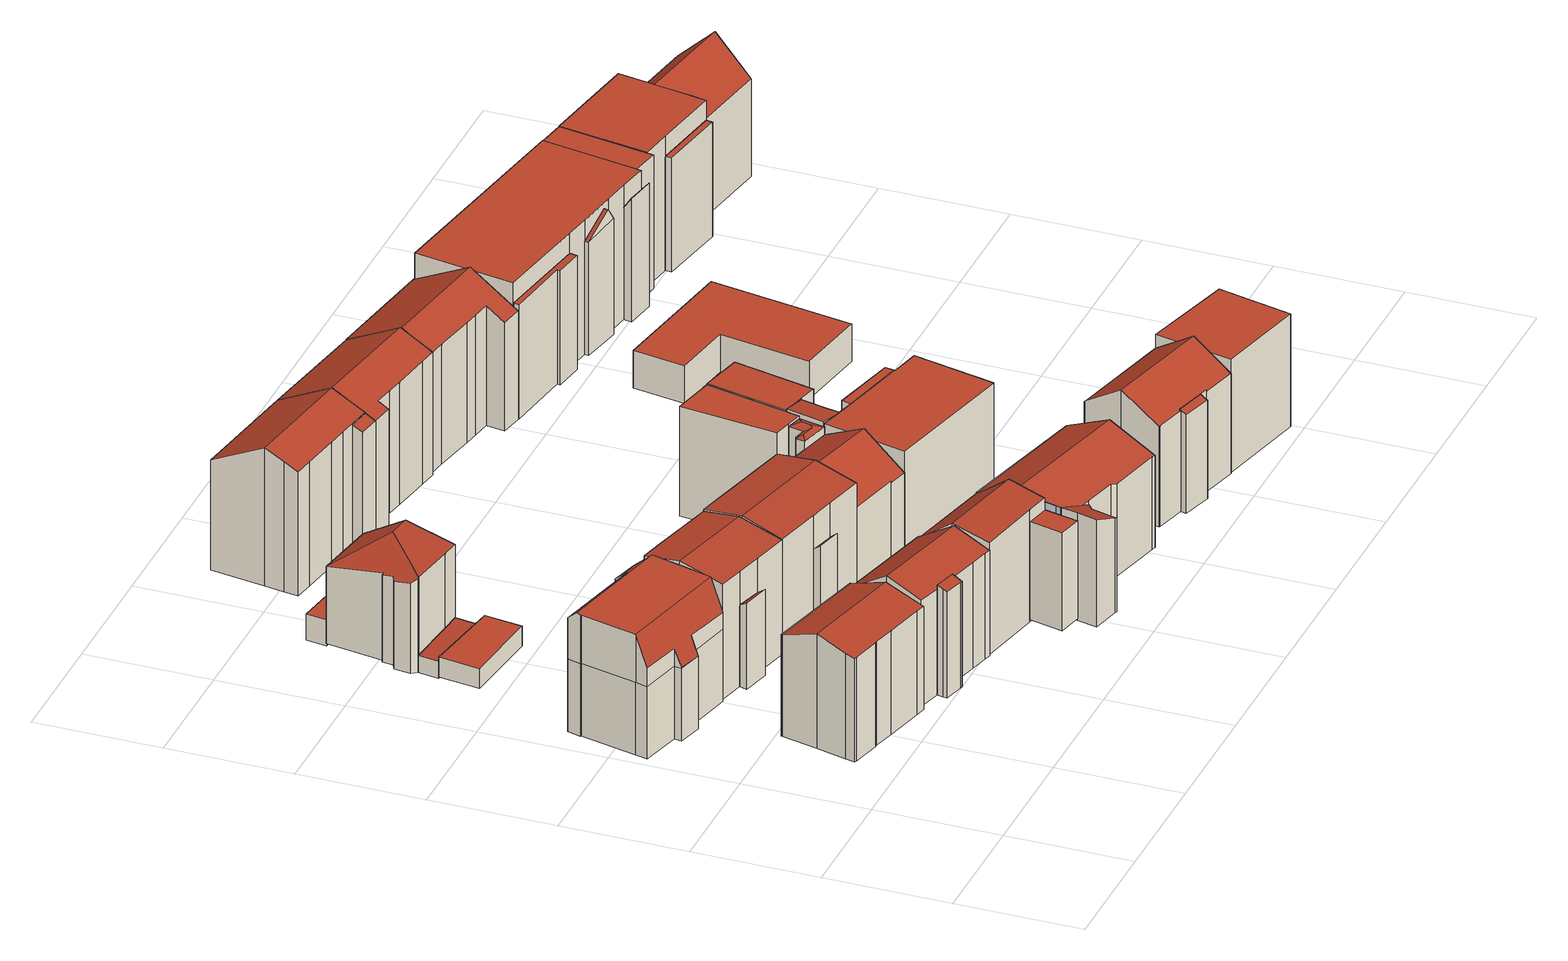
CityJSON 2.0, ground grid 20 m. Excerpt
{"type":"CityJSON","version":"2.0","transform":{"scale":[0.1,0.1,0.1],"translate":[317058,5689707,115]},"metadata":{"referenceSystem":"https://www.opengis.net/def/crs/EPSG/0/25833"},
"CityObjects":{
"building1":{"type":"Building","attributes":{"Dachtyp_tdc":"tdcGableRoof","Gemeindeschluessel":14713000,"Dachneigung":16.19,"QualitaetDacherkennung":59,"Geometrietyp2DReferenz":"3000","function":"31001_9998","roofType":"3100","measuredHeight":18.92},"geometry":[{"type":"MultiSurface","lod":"2","boundaries":[[[0,1,2,3]],[[1,4,5,2]],[[4,6,7,5]],[[6,8,9,7]],[[8,10,11,9]],[[10,12,13,11]],[[12,14,15,13]],[[14,16,17,15]],[[16,18,19,17]],[[18,20,21,19]],[[20,22,23,21]],[[22,24,25,23]],[[24,26,27,25]],[[26,28,29,27]],[[28,0,3,29]],[[24,22,20,18,16,14]],[[14,12,10,8,6,4,1,0,28,26,24]],[[3,2,5,7,9,11,13,15,17,19,21,23,25,27,29]]],"semantics":{"surfaces":[{"type":"WallSurface"},{"type":"RoofSurface"},{"type":"GroundSurface"}],"values":[0,0,0,0,0,0,0,0,0,0,0,0,0,0,0,1,1,2]}}]},
"building2":{"type":"Building","attributes":{"Dachtyp_tdc":"tdcFreeFormRoof","Gemeindeschluessel":14713000,"Dachneigung":1.03,"QualitaetDacherkennung":47,"Geometrietyp2DReferenz":"3000","function":"31001_9998","roofType":"5000","measuredHeight":20.16},"geometry":[{"type":"MultiSurface","lod":"2","boundaries":[[[30,31,32,33]],[[31,34,35,32]],[[34,36,37,35]],[[36,38,39,37]],[[38,40,41,39]],[[40,42,43,41]],[[42,44,45,43]],[[44,46,47,45]],[[46,48,49,47]],[[48,50,51,49]],[[50,52,53,51]],[[52,54,55,53]],[[54,56,57,55]],[[56,58,59,57]],[[58,60,61,59]],[[60,62,63,61]],[[62,64,65,63]],[[64,30,33,65]],[[66,67,68,69,70,71,72,73]],[[74,75,76,77,78,79,80,50]],[[76,81,72,71,82,83,77]],[[58,77,83,60]],[[60,83,82,62]],[[62,82,71,70,64]],[[40,72,81,42]],[[42,81,76,44]],[[50,80,52]],[[52,80,79,54]],[[54,79,78,56]],[[56,78,77,58]],[[44,76,75,46]],[[46,75,74,48]],[[48,74,50]],[[38,73,72,40]],[[36,66,73,38]],[[64,70,69,30]],[[30,69,68,31]],[[31,68,67,34]],[[34,67,66,36]],[[33,32,35,37,39,41,43,45,47,49,51,53,55,57,59,61,63,65]]],"semantics":{"surfaces":[{"type":"WallSurface"},{"type":"RoofSurface"},{"type":"GroundSurface"}],"values":[0,0,0,0,0,0,0,0,0,0,0,0,0,0,0,0,0,0,1,1,1,0,0,0,0,0,0,0,0,0,0,0,0,0,0,0,0,0,0,2]}}]},
"building3":{"type":"Building","attributes":{"Dachtyp_tdc":"tdcPolyFlatRoof","Gemeindeschluessel":14713000,"Dachneigung":0,"QualitaetDacherkennung":80,"Geometrietyp2DReferenz":"3000","function":"31001_9998","roofType":"1000","measuredHeight":3.26},"geometry":[{"type":"MultiSurface","lod":"2","boundaries":[[[84,85,86,87]],[[85,88,89,86]],[[88,90,91,89]],[[90,92,93,91]],[[92,84,87,93]],[[92,90,88,85,84]],[[87,86,89,91,93]]],"semantics":{"surfaces":[{"type":"WallSurface"},{"type":"RoofSurface"},{"type":"GroundSurface"}],"values":[0,0,0,0,0,1,2]}}]},
"building4":{"type":"Building","attributes":{"Dachtyp_tdc":"tdcPolyFlatRoof","Gemeindeschluessel":14713000,"Dachneigung":3.95,"QualitaetDacherkennung":67,"Geometrietyp2DReferenz":"3000","function":"31001_9998","roofType":"2100","measuredHeight":3.47},"geometry":[{"type":"MultiSurface","lod":"2","boundaries":[[[94,95,96,97]],[[95,98,99,96]],[[98,100,101,99]],[[100,88,102,101]],[[88,94,97,102]],[[88,100,98,95,94]],[[97,96,99,101,102]]],"semantics":{"surfaces":[{"type":"WallSurface"},{"type":"RoofSurface"},{"type":"GroundSurface"}],"values":[0,0,0,0,0,1,2]}}]},
"building5":{"type":"Building","attributes":{"Gemeindeschluessel":14713000,"Geometrietyp2DReferenz":"3000","function":"31001_9998","roofType":"9999"},"children":["building5-1","building5-2","building5-3"]},
"building5-1":{"type":"BuildingPart","attributes":{"Dachtyp_tdc":"tdcFreeFormRoof","Dachneigung":49.52,"QualitaetDacherkennung":19,"Geometrietyp2DReferenz":"3000","roofType":"5000","measuredHeight":17.64},"parents":["building5"],"geometry":[{"type":"MultiSurface","lod":"2","boundaries":[[[103,104,105,106]],[[104,107,108,105]],[[109,103,106,110]],[[111,104,103,112]],[[112,109,107,111]],[[104,111,107]],[[109,112,103]],[[106,105,108,110]],[[110,108,107,109]]],"semantics":{"surfaces":[{"type":"WallSurface"},{"type":"RoofSurface"},{"type":"GroundSurface"},{"type":"ClosureSurface"}],"values":[0,0,0,1,1,0,0,2,3]}}]},
"building5-2":{"type":"BuildingPart","attributes":{"Dachtyp_tdc":"tdcPolyFlatRoof","Dachneigung":30.91,"QualitaetDacherkennung":26,"Geometrietyp2DReferenz":"3000","roofType":"2100","measuredHeight":14.21},"parents":["building5"],"geometry":[{"type":"MultiSurface","lod":"2","boundaries":[[[113,114,115,116]],[[117,118,119,120]],[[118,113,116,119]],[[118,117,114,113]],[[116,115,120,119]],[[117,120,115,114]]],"semantics":{"surfaces":[{"type":"WallSurface"},{"type":"RoofSurface"},{"type":"GroundSurface"},{"type":"ClosureSurface"}],"values":[0,0,0,1,2,3]}}]},
"building5-3":{"type":"BuildingPart","attributes":{"Dachtyp_tdc":"tdcGableRoof","Dachneigung":10.38,"QualitaetDacherkennung":62,"Geometrietyp2DReferenz":"3000","roofType":"3100","measuredHeight":20.44},"parents":["building5"],"geometry":[{"type":"MultiSurface","lod":"2","boundaries":[[[121,109,110]],[[122,108,107]],[[122,123,124,108]],[[123,125,126,124]],[[125,127,128,126]],[[127,129,130,128]],[[129,131,117,120,130]],[[132,133,134,115,114]],[[133,135,136,134]],[[135,137,138,136]],[[137,139,140,138]],[[139,121,110,140]],[[135,133,132,131,129,127]],[[127,125,123,122,121,139,137,135]],[[110,108,124,126,128,130,120,115,134,136,138,140]],[[107,109,121,122]],[[107,108,110,109]],[[132,114,117,131]],[[114,115,120,117]]],"semantics":{"surfaces":[{"type":"WallSurface"},{"type":"RoofSurface"},{"type":"GroundSurface"},{"type":"ClosureSurface"}],"values":[0,0,0,0,0,0,0,0,0,0,0,0,1,1,2,0,3,0,3]}}]},
"building6":{"type":"Building","attributes":{"Gemeindeschluessel":14713000,"Geometrietyp2DReferenz":"3000","function":"31001_9998","roofType":"9999"},"children":["building6-1","building6-2"]},
"building6-1":{"type":"BuildingPart","attributes":{"Dachtyp_tdc":"tdcPolyFlatRoof","Dachneigung":22.28,"QualitaetDacherkennung":34,"Geometrietyp2DReferenz":"3000","roofType":"2100","measuredHeight":18.26},"parents":["building6"],"geometry":[{"type":"MultiSurface","lod":"2","boundaries":[[[141,142,143,144,145]],[[142,146,147,143]],[[146,148,149,147]],[[148,150,151,149]],[[150,152,153,154,151]],[[155,152,150,148,146,142,141]],[[143,147,149,151,154,156,144]],[[157,153,152,155]],[[157,156,154,153]],[[145,157,155,141]],[[145,144,156,157]]],"semantics":{"surfaces":[{"type":"WallSurface"},{"type":"RoofSurface"},{"type":"GroundSurface"},{"type":"ClosureSurface"}],"values":[0,0,0,0,0,1,2,0,3,0,3]}}]},
"building6-2":{"type":"BuildingPart","attributes":{"Dachtyp_tdc":"tdcGableRoof","Dachneigung":32.55,"QualitaetDacherkennung":69,"Geometrietyp2DReferenz":"3000","roofType":"3100","measuredHeight":19.68},"parents":["building6"],"geometry":[{"type":"MultiSurface","lod":"2","boundaries":[[[158,145,144,159]],[[153,160,161,154]],[[160,162,163,161]],[[162,164,165,163]],[[164,166,167,165]],[[166,168,169,167]],[[168,170,171,169]],[[170,172,173,171]],[[172,174,175,173]],[[174,176,177,175]],[[176,158,159,177]],[[172,170,168,166,164,162]],[[162,160,153,157,145,158,176,174,172]],[[159,144,156,154,161,163,165,167,169,171,173,175,177]],[[156,144,145,157]],[[153,154,156,157]]],"semantics":{"surfaces":[{"type":"WallSurface"},{"type":"RoofSurface"},{"type":"GroundSurface"},{"type":"ClosureSurface"}],"values":[0,0,0,0,0,0,0,0,0,0,0,1,1,2,3,3]}}]},
"building7":{"type":"Building","attributes":{"Dachtyp_tdc":"tdcHipAndGableRoof","Gemeindeschluessel":14713000,"Dachneigung":26.49,"QualitaetDacherkennung":42,"Geometrietyp2DReferenz":"3000","function":"31001_9998","roofType":"5000","measuredHeight":17.19},"geometry":[{"type":"MultiSurface","lod":"2","boundaries":[[[178,179,101,180]],[[179,181,99,101]],[[181,182,183,99]],[[182,184,96,183]],[[184,185,186,96]],[[185,187,188,186]],[[187,189,190,188]],[[189,191,192,190]],[[191,193,194,192]],[[193,195,196,194]],[[195,197,198,196]],[[197,199,200,198]],[[199,178,180,200]],[[195,193,191,189,187,185,184,182,201]],[[182,181,179,178,201]],[[178,199,197,195,201]],[[180,101,99,183,96,186,188,190,192,194,196,198,200]]],"semantics":{"surfaces":[{"type":"WallSurface"},{"type":"RoofSurface"},{"type":"GroundSurface"}],"values":[0,0,0,0,0,0,0,0,0,0,0,0,0,1,1,1,2]}}]},
"building8":{"type":"Building","attributes":{"Dachtyp_tdc":"tdcPolyFlatRoof","Gemeindeschluessel":14713000,"Dachneigung":0,"QualitaetDacherkennung":51,"Geometrietyp2DReferenz":"3000","function":"31001_9998","roofType":"1000","measuredHeight":4.23},"geometry":[{"type":"MultiSurface","lod":"2","boundaries":[[[202,203,204,205]],[[203,206,207,204]],[[206,208,209,207]],[[208,202,205,209]],[[208,206,203,202]],[[205,204,207,209]]],"semantics":{"surfaces":[{"type":"WallSurface"},{"type":"RoofSurface"},{"type":"GroundSurface"}],"values":[0,0,0,0,1,2]}}]},
"building9":{"type":"Building","attributes":{"Dachtyp_tdc":"tdcGableRoof","Gemeindeschluessel":14713000,"Dachneigung":36.59,"QualitaetDacherkennung":47,"Geometrietyp2DReferenz":"3000","function":"31001_9998","roofType":"3100","measuredHeight":19.58},"geometry":[{"type":"MultiSurface","lod":"2","boundaries":[[[210,211,212,213]],[[211,214,215,212]],[[214,216,217,215]],[[216,218,219,217]],[[218,220,221,219]],[[220,222,223,221]],[[222,224,225,223]],[[224,226,227,225]],[[226,210,213,227]],[[222,220,218,216,214]],[[214,211,210,226,224,222]],[[213,212,215,217,219,221,223,225,227]]],"semantics":{"surfaces":[{"type":"WallSurface"},{"type":"RoofSurface"},{"type":"GroundSurface"}],"values":[0,0,0,0,0,0,0,0,0,1,1,2]}}]},
"building10":{"type":"Building","attributes":{"Dachtyp_tdc":"tdcPolyFlatRoof","Gemeindeschluessel":14713000,"Dachneigung":0,"QualitaetDacherkennung":31,"Geometrietyp2DReferenz":"3000","function":"31001_9998","roofType":"1000","measuredHeight":16.16},"geometry":[{"type":"MultiSurface","lod":"2","boundaries":[[[228,229,230,231]],[[229,232,233,230]],[[232,234,235,233]],[[234,228,231,235]],[[234,232,229,228]],[[231,230,233,235]]],"semantics":{"surfaces":[{"type":"WallSurface"},{"type":"RoofSurface"},{"type":"GroundSurface"}],"values":[0,0,0,0,1,2]}}]},
"building11":{"type":"Building","attributes":{"Gemeindeschluessel":14713000,"Geometrietyp2DReferenz":"3000","function":"31001_9998","roofType":"9999"},"children":["building11-1","building11-2","building11-3"]},
"building11-1":{"type":"BuildingPart","attributes":{"Dachtyp_tdc":"tdcPolyFlatRoof","Dachneigung":0,"QualitaetDacherkennung":28,"Geometrietyp2DReferenz":"3000","roofType":"1000","measuredHeight":16.55},"parents":["building11"],"geometry":[{"type":"MultiSurface","lod":"2","boundaries":[[[236,237,238,239]],[[237,240,241,238]],[[240,242,243,241]],[[244,236,239,245]],[[244,242,240,237,236]],[[239,238,241,243,245]],[[245,243,242,244]]],"semantics":{"surfaces":[{"type":"WallSurface"},{"type":"RoofSurface"},{"type":"GroundSurface"},{"type":"ClosureSurface"}],"values":[0,0,0,0,1,2,3]}}]},
"building11-2":{"type":"BuildingPart","attributes":{"Dachtyp_tdc":"tdcGableRoof","Dachneigung":12.9,"QualitaetDacherkennung":57,"Geometrietyp2DReferenz":"3000","roofType":"3100","measuredHeight":20.48},"parents":["building11"],"geometry":[{"type":"MultiSurface","lod":"2","boundaries":[[[246,247,248,243]],[[247,249,250,248]],[[249,251,252,250]],[[251,253,254,252]],[[253,255,254]],[[256,257,258,259,260]],[[257,261,262,258]],[[261,263,244,245,262]],[[246,243,242]],[[261,257,256,253,251,249]],[[249,247,246,263,261]],[[248,250,252,254,259,258,262,245,243]],[[260,255,253,256]],[[260,259,254,255]],[[242,244,263,246]],[[242,243,245,244]]],"semantics":{"surfaces":[{"type":"WallSurface"},{"type":"RoofSurface"},{"type":"GroundSurface"},{"type":"ClosureSurface"}],"values":[0,0,0,0,0,0,0,0,0,1,1,2,0,3,0,3]}}]},
"building11-3":{"type":"BuildingPart","attributes":{"Dachtyp_tdc":"tdcPolyFlatRoof","Dachneigung":41.09,"QualitaetDacherkennung":22,"Geometrietyp2DReferenz":"3000","roofType":"2100","measuredHeight":14.35},"parents":["building11"],"geometry":[{"type":"MultiSurface","lod":"2","boundaries":[[[255,264,265,254]],[[264,266,267,265]],[[266,260,259,267]],[[260,266,264,255]],[[254,265,267,259]],[[254,259,260,255]]],"semantics":{"surfaces":[{"type":"WallSurface"},{"type":"RoofSurface"},{"type":"GroundSurface"},{"type":"ClosureSurface"}],"values":[0,0,0,1,2,3]}}]},
"building12":{"type":"Building","attributes":{"Gemeindeschluessel":14713000,"Geometrietyp2DReferenz":"3000","function":"31001_9998","roofType":"9999"},"children":["building12-1","building12-2"]},
"building12-1":{"type":"BuildingPart","attributes":{"Dachtyp_tdc":"tdcGableRoof","Dachneigung":27.7,"QualitaetDacherkennung":82,"Geometrietyp2DReferenz":"3000","roofType":"3100","measuredHeight":22.9},"parents":["building12"],"geometry":[{"type":"MultiSurface","lod":"2","boundaries":[[[268,269,270,271]],[[269,272,273,270]],[[272,274,275,273]],[[274,276,277,275]],[[276,278,279,277]],[[278,280,281,279]],[[280,282,283,281]],[[282,284,285,283]],[[284,286,287,288,285]],[[289,268,271,290,291]],[[284,282,280,278]],[[278,276,274,272,269,268,289,286,284]],[[271,270,273,275,277,279,281,283,285,288,290]],[[289,291,287,286]],[[291,290,288,287]]],"semantics":{"surfaces":[{"type":"WallSurface"},{"type":"RoofSurface"},{"type":"GroundSurface"},{"type":"ClosureSurface"}],"values":[0,0,0,0,0,0,0,0,0,0,1,1,2,0,3]}}]},
"building12-2":{"type":"BuildingPart","attributes":{"Dachtyp_tdc":"tdcPolyFlatRoof","Dachneigung":25.55,"QualitaetDacherkennung":74,"Geometrietyp2DReferenz":"3000","roofType":"2100","measuredHeight":20.41},"parents":["building12"],"geometry":[{"type":"MultiSurface","lod":"2","boundaries":[[[292,291,290,293]],[[287,294,295,288]],[[294,292,293,295]],[[294,287,291,292]],[[293,290,288,295]],[[288,290,291,287]]],"semantics":{"surfaces":[{"type":"WallSurface"},{"type":"RoofSurface"},{"type":"GroundSurface"},{"type":"ClosureSurface"}],"values":[0,0,0,1,2,3]}}]},
"building13":{"type":"Building","attributes":{"Gemeindeschluessel":14713000,"Geometrietyp2DReferenz":"3000","function":"31001_9998","roofType":"9999"},"children":["building13-1","building13-2"]},
"building13-1":{"type":"BuildingPart","attributes":{"Dachtyp_tdc":"tdcPolyFlatRoof","Dachneigung":23.15,"QualitaetDacherkennung":49,"Geometrietyp2DReferenz":"3000","roofType":"2100","measuredHeight":17.75},"parents":["building13"],"geometry":[{"type":"MultiSurface","lod":"2","boundaries":[[[296,297,298,299]],[[297,300,301,298]],[[300,302,303,301]],[[302,304,305,303]],[[304,306,307,305]],[[306,308,309,307]],[[310,311,312,313,314]],[[314,315,308,306,304,302,300,297,296,316,315,310]],[[312,317,299,298,301,303,305,307,309,317,313]],[[318,317,312,311]],[[315,318,311,310]],[[316,318,315]],[[296,299,317,318,316]],[[317,309,308,315]],[[314,313,317,315]]],"semantics":{"surfaces":[{"type":"WallSurface"},{"type":"RoofSurface"},{"type":"GroundSurface"},{"type":"ClosureSurface"}],"values":[0,0,0,0,0,0,0,1,2,3,3,0,3,0,3]}}]},
"building13-2":{"type":"BuildingPart","attributes":{"Dachtyp_tdc":"tdcGableRoof","Dachneigung":23.7,"QualitaetDacherkennung":67,"Geometrietyp2DReferenz":"3000","roofType":"3100","measuredHeight":18.64},"parents":["building13"],"geometry":[{"type":"MultiSurface","lod":"2","boundaries":[[[319,320,321,322]],[[320,323,324,321]],[[323,325,326,324]],[[325,327,328,326]],[[327,329,330,328]],[[329,331,296,299,330]],[[311,332,313,312]],[[332,333,334,313]],[[333,335,336,334]],[[335,337,338,336]],[[337,319,322,338]],[[333,332,311,318,316,331,329,327,325,323,320]],[[320,319,337,335,333]],[[322,321,324,326,328,330,299,317,312,313,334,336,338]],[[316,296,331]],[[317,299,296,316,318]],[[312,317,318,311]]],"semantics":{"surfaces":[{"type":"WallSurface"},{"type":"RoofSurface"},{"type":"GroundSurface"},{"type":"ClosureSurface"}],"values":[0,0,0,0,0,0,0,0,0,0,0,1,1,2,0,3,3]}}]},
"building14":{"type":"Building","attributes":{"Gemeindeschluessel":14713000,"Geometrietyp2DReferenz":"3000","function":"31001_9998","roofType":"9999"},"children":["building14-1","building14-2","building14-3"]},
"building14-1":{"type":"BuildingPart","attributes":{"Dachtyp_tdc":"tdcPolyFlatRoof","Dachneigung":0,"QualitaetDacherkennung":52,"Geometrietyp2DReferenz":"3000","roofType":"1000","measuredHeight":18.21},"parents":["building14"],"geometry":[{"type":"MultiSurface","lod":"2","boundaries":[[[339,340,341,342]],[[340,343,344,341]],[[343,345,346,347,344]],[[348,339,342,349,350]],[[348,345,343,340,339]],[[342,341,344,347,349]],[[350,346,345,348]],[[350,349,347,346]]],"semantics":{"surfaces":[{"type":"WallSurface"},{"type":"RoofSurface"},{"type":"GroundSurface"},{"type":"ClosureSurface"}],"values":[0,0,0,0,1,2,0,3]}}]},
"building14-2":{"type":"BuildingPart","attributes":{"Dachtyp_tdc":"tdcFreeFormRoof","Dachneigung":20.04,"QualitaetDacherkennung":49,"Geometrietyp2DReferenz":"3000","roofType":"5000","measuredHeight":18.34},"parents":["building14"],"geometry":[{"type":"MultiSurface","lod":"2","boundaries":[[[351,352,353,354,355]],[[352,356,357,353]],[[356,358,359,357]],[[358,350,349,359]],[[346,360,361,362,347]],[[363,346,350]],[[364,365,363,350,358]],[[366,367,364,358,356]],[[366,356,352]],[[367,366,352,351]],[[365,364,367,351,360]],[[363,365,360,346]],[[362,354,353,357,359,349,347]],[[355,361,360,351]],[[355,354,362,361]],[[347,349,350,346]]],"semantics":{"surfaces":[{"type":"WallSurface"},{"type":"RoofSurface"},{"type":"GroundSurface"},{"type":"ClosureSurface"}],"values":[0,0,0,0,0,1,1,1,1,1,1,1,2,0,3,3]}}]},
"building14-3":{"type":"BuildingPart","attributes":{"Dachtyp_tdc":"tdcGableRoof","Dachneigung":36.57,"QualitaetDacherkennung":65,"Geometrietyp2DReferenz":"3000","roofType":"3100","measuredHeight":19.78},"parents":["building14"],"geometry":[{"type":"MultiSurface","lod":"2","boundaries":[[[361,368,369,362]],[[368,370,371,369]],[[370,372,373,371]],[[372,374,375,373]],[[374,376,377,375]],[[376,378,379,377]],[[378,380,381,379]],[[380,355,354,381]],[[378,376,374,372,370,368]],[[368,361,355,380,378]],[[362,369,371,373,375,377,379,381,354]],[[361,362,354,355]]],"semantics":{"surfaces":[{"type":"WallSurface"},{"type":"RoofSurface"},{"type":"GroundSurface"},{"type":"ClosureSurface"}],"values":[0,0,0,0,0,0,0,0,1,1,2,3]}}]},
"building15":{"type":"Building","attributes":{"Dachtyp_tdc":"tdcFreeFormRoof","Gemeindeschluessel":14713000,"Dachneigung":27.87,"QualitaetDacherkennung":86,"Geometrietyp2DReferenz":"3000","function":"31001_9998","roofType":"5000","measuredHeight":22.83},"geometry":[{"type":"MultiSurface","lod":"2","boundaries":[[[294,282,382,383]],[[282,384,385,382]],[[384,386,387,385]],[[386,388,389,387]],[[388,390,391,389]],[[390,392,393,391]],[[392,394,395,393]],[[394,396,397,395]],[[396,398,399,397]],[[398,294,383,399]],[[400,384,282,401]],[[390,388,386,400,401,294,398,396,394,392]],[[282,294,401]],[[386,384,400]],[[383,382,385,387,389,391,393,395,397,399]]],"semantics":{"surfaces":[{"type":"WallSurface"},{"type":"RoofSurface"},{"type":"GroundSurface"}],"values":[0,0,0,0,0,0,0,0,0,0,1,1,0,0,2]}}]},
"building16":{"type":"Building","attributes":{"Gemeindeschluessel":14713000,"Geometrietyp2DReferenz":"3000","function":"31001_9998","roofType":"9999"},"children":["building16-1","building16-2","building16-3","building16-4"]},
"building16-1":{"type":"BuildingPart","attributes":{"Dachtyp_tdc":"tdcPolyFlatRoof","Dachneigung":4.92,"QualitaetDacherkennung":81,"Geometrietyp2DReferenz":"3000","roofType":"2100","measuredHeight":18.43},"parents":["building16"],"geometry":[{"type":"MultiSurface","lod":"2","boundaries":[[[402,403,404,405]],[[403,406,407,404]],[[406,408,409,407]],[[410,411,412,413,414,415]],[[411,410,416,408,406,403,402,417]],[[405,404,407,409,414,413]],[[415,416,410]],[[414,409,408,416,415]],[[417,412,411]],[[402,405,413,412,417]]],"semantics":{"surfaces":[{"type":"WallSurface"},{"type":"RoofSurface"},{"type":"GroundSurface"},{"type":"ClosureSurface"}],"values":[0,0,0,0,1,2,0,3,0,3]}}]},
"building16-2":{"type":"BuildingPart","attributes":{"Dachtyp_tdc":"tdcPolyFlatRoof","Dachneigung":0,"QualitaetDacherkennung":79,"Geometrietyp2DReferenz":"3000","roofType":"1000","measuredHeight":18.23},"parents":["building16"],"geometry":[{"type":"MultiSurface","lod":"2","boundaries":[[[418,419,420,421]],[[419,422,402,405,420]],[[412,423,424,413]],[[423,418,421,424]],[[423,412,417,422,419,418]],[[421,420,405,413,424]],[[417,402,422]],[[413,405,402,417,412]]],"semantics":{"surfaces":[{"type":"WallSurface"},{"type":"RoofSurface"},{"type":"GroundSurface"},{"type":"ClosureSurface"}],"values":[0,0,0,0,1,2,0,3]}}]},
"building16-3":{"type":"BuildingPart","attributes":{"Dachtyp_tdc":"tdcPolyFlatRoof","Dachneigung":0,"QualitaetDacherkennung":41,"Geometrietyp2DReferenz":"3000","roofType":"1000","measuredHeight":18.14},"parents":["building16"],"geometry":[{"type":"MultiSurface","lod":"2","boundaries":[[[425,426,427,428]],[[426,429,430,427]],[[429,431,432,430]],[[431,429,426,425]],[[428,427,430,432]],[[428,432,431,425]]],"semantics":{"surfaces":[{"type":"WallSurface"},{"type":"RoofSurface"},{"type":"GroundSurface"},{"type":"ClosureSurface"}],"values":[0,0,0,1,2,3]}}]},
"building16-4":{"type":"BuildingPart","attributes":{"Dachtyp_tdc":"tdcPolyFlatRoof","Dachneigung":0,"QualitaetDacherkennung":57,"Geometrietyp2DReferenz":"3000","roofType":"1000","measuredHeight":18.19},"parents":["building16"],"geometry":[{"type":"MultiSurface","lod":"2","boundaries":[[[433,409,408]],[[433,425,428,409]],[[434,435,432,431]],[[434,436,437,435]],[[436,438,439,437]],[[438,440,441,439]],[[440,442,443,441]],[[442,444,445,443]],[[444,446,447,445]],[[446,415,414,447]],[[446,444,442,440,438,436,434,431,425,433,416,415]],[[414,409,428,432,435,437,439,441,443,445,447]],[[408,416,433]],[[409,414,415,416,408]],[[431,432,428,425]]],"semantics":{"surfaces":[{"type":"WallSurface"},{"type":"RoofSurface"},{"type":"GroundSurface"},{"type":"ClosureSurface"}],"values":[0,0,0,0,0,0,0,0,0,0,1,2,0,3,3]}}]},
"building17":{"type":"Building","attributes":{"Gemeindeschluessel":14713000,"Geometrietyp2DReferenz":"3000","function":"31001_9998","roofType":"9999"},"children":["building17-1","building17-2"]},
"building17-1":{"type":"BuildingPart","attributes":{"Dachtyp_tdc":"tdcPolyFlatRoof","Dachneigung":28.1,"QualitaetDacherkennung":27,"Geometrietyp2DReferenz":"3000","roofType":"2100","measuredHeight":16.85},"parents":["building17"],"geometry":[{"type":"MultiSurface","lod":"2","boundaries":[[[448,449,450,451]],[[449,452,453,450]],[[452,454,455,453]],[[454,456,457,455]],[[456,458,459,460,457]],[[448,451,461]],[[462,458,456,454,452,449,448]],[[450,453,455,457,460,463,451]],[[464,459,458,462]],[[464,463,460,459]],[[461,464,462,448]],[[461,451,463,464]]],"semantics":{"surfaces":[{"type":"WallSurface"},{"type":"RoofSurface"},{"type":"GroundSurface"},{"type":"ClosureSurface"}],"values":[0,0,0,0,0,0,1,2,0,3,0,3]}}]},
"building17-2":{"type":"BuildingPart","attributes":{"Dachtyp_tdc":"tdcFreeFormRoof","Dachneigung":33.08,"QualitaetDacherkennung":57,"Geometrietyp2DReferenz":"3000","roofType":"5000","measuredHeight":20.7},"parents":["building17"],"geometry":[{"type":"MultiSurface","lod":"2","boundaries":[[[465,466,467,468]],[[466,469,470,467]],[[469,461,451,470]],[[459,471,472,460]],[[471,473,474,472]],[[473,475,476,474]],[[475,477,478,476]],[[477,479,480,478]],[[479,465,468,480]],[[475,473,471,459,464,461,469,466]],[[466,465,479,477,475]],[[468,467,470,451,463,460,472,474,476,478,480]],[[463,451,461,464]],[[459,460,463,464]]],"semantics":{"surfaces":[{"type":"WallSurface"},{"type":"RoofSurface"},{"type":"GroundSurface"},{"type":"ClosureSurface"}],"values":[0,0,0,0,0,0,0,0,0,1,1,2,3,3]}}]},
"building18":{"type":"Building","attributes":{"Dachtyp_tdc":"tdcFreeFormRoof","Gemeindeschluessel":14713000,"Dachneigung":27.89,"QualitaetDacherkennung":78,"Geometrietyp2DReferenz":"3000","function":"31001_9998","roofType":"5000","measuredHeight":22.83},"geometry":[{"type":"MultiSurface","lod":"2","boundaries":[[[481,482,483,484]],[[482,485,486,483]],[[485,487,488,486]],[[487,489,490,488]],[[489,491,492,490]],[[491,493,494,492]],[[493,495,496,494]],[[495,497,498,496]],[[497,499,500,498]],[[499,481,484,500]],[[497,495,493,501,502]],[[482,481,499,502,501,491,489,487,485]],[[493,491,501]],[[499,497,502]],[[484,483,486,488,490,492,494,496,498,500]]],"semantics":{"surfaces":[{"type":"WallSurface"},{"type":"RoofSurface"},{"type":"GroundSurface"}],"values":[0,0,0,0,0,0,0,0,0,0,1,1,0,0,2]}}]},
"building19":{"type":"Building","attributes":{"Dachtyp_tdc":"tdcPolyFlatRoof","Gemeindeschluessel":14713000,"Dachneigung":0,"QualitaetDacherkennung":49,"Geometrietyp2DReferenz":"3000","function":"31001_9998","roofType":"1000","measuredHeight":18.74},"geometry":[{"type":"MultiSurface","lod":"2","boundaries":[[[503,504,505,506]],[[504,507,508,505]],[[507,509,510,508]],[[509,503,506,510]],[[509,507,504,503]],[[506,505,508,510]]],"semantics":{"surfaces":[{"type":"WallSurface"},{"type":"RoofSurface"},{"type":"GroundSurface"}],"values":[0,0,0,0,1,2]}}]},
"building20":{"type":"Building","attributes":{"Dachtyp_tdc":"tdcPolyFlatRoof","Gemeindeschluessel":14713000,"Dachneigung":0,"QualitaetDacherkennung":72,"Geometrietyp2DReferenz":"3000","function":"31001_9998","roofType":"1000","measuredHeight":6.19},"geometry":[{"type":"MultiSurface","lod":"2","boundaries":[[[511,512,513,514]],[[512,515,516,513]],[[515,517,518,516]],[[517,519,520,518]],[[519,521,522,520]],[[521,511,514,522]],[[521,519,517,515,512,511]],[[514,513,516,518,520,522]]],"semantics":{"surfaces":[{"type":"WallSurface"},{"type":"RoofSurface"},{"type":"GroundSurface"}],"values":[0,0,0,0,0,0,1,2]}}]},
"building21":{"type":"Building","attributes":{"Gemeindeschluessel":14713000,"Geometrietyp2DReferenz":"3000","function":"31001_9998","roofType":"9999"},"children":["building21-1","building21-2","building21-3","building21-4","building21-5","building21-6","building21-7","building21-8"]},
"building21-1":{"type":"BuildingPart","attributes":{"Dachtyp_tdc":"tdcGableRoof","Dachneigung":24.95,"QualitaetDacherkennung":16,"Geometrietyp2DReferenz":"3000","roofType":"3100","measuredHeight":21.27},"parents":["building21"],"geometry":[{"type":"MultiSurface","lod":"2","boundaries":[[[523,524,525,526]],[[524,527,528,525]],[[529,523,526,530]],[[529,531,532,523]],[[524,532,531,527]],[[523,532,524]],[[526,525,528,530]],[[530,528,527,529]],[[531,529,527]]],"semantics":{"surfaces":[{"type":"WallSurface"},{"type":"RoofSurface"},{"type":"GroundSurface"},{"type":"ClosureSurface"}],"values":[0,0,0,1,1,0,2,3,3]}}]},
"building21-2":{"type":"BuildingPart","attributes":{"Dachtyp_tdc":"tdcPolyFlatRoof","Dachneigung":0,"QualitaetDacherkennung":41,"Geometrietyp2DReferenz":"3000","roofType":"1000","measuredHeight":22.21},"parents":["building21"],"geometry":[{"type":"MultiSurface","lod":"2","boundaries":[[[533,534,535,536,537]],[[538,539,540,541,542,543]],[[544,545,530,546,547]],[[545,529,530]],[[548,528,527]],[[548,549,550,551,528]],[[552,533,537,553,554]],[[552,549,548,545,544,539,538,534,533]],[[537,536,542,541,546,530,528,551,553]],[[543,535,534,538]],[[543,542,536,535]],[[547,540,539,544]],[[547,546,541,540]],[[527,531,529,545,548]],[[527,528,530,529]],[[527,529,531]],[[554,550,549,552]],[[554,553,551,550]]],"semantics":{"surfaces":[{"type":"WallSurface"},{"type":"RoofSurface"},{"type":"GroundSurface"},{"type":"ClosureSurface"}],"values":[0,0,0,0,0,0,0,1,2,0,3,0,3,0,3,3,0,3]}}]},
"building21-3":{"type":"BuildingPart","attributes":{"Dachtyp_tdc":"tdcPolyFlatRoof","Dachneigung":0,"QualitaetDacherkennung":36,"Geometrietyp2DReferenz":"3000","roofType":"1000","measuredHeight":18.92},"parents":["building21"],"geometry":[{"type":"MultiSurface","lod":"2","boundaries":[[[555,556,557,558]],[[556,559,560,557]],[[559,561,562,560]],[[561,559,556,555]],[[558,557,560,562]],[[558,562,561,555]]],"semantics":{"surfaces":[{"type":"WallSurface"},{"type":"RoofSurface"},{"type":"GroundSurface"},{"type":"ClosureSurface"}],"values":[0,0,0,1,2,3]}}]},
"building21-4":{"type":"BuildingPart","attributes":{"Dachtyp_tdc":"tdcPolyFlatRoof","Dachneigung":0,"QualitaetDacherkennung":58,"Geometrietyp2DReferenz":"3000","roofType":"1000","measuredHeight":22.14},"parents":["building21"],"geometry":[{"type":"MultiSurface","lod":"2","boundaries":[[[563,564,565,566,562,561]],[[567,568,569,570,571,572]],[[573,574,555,558,575,576]],[[573,577,578,568,567,564,563,574]],[[558,562,566,571,570,575]],[[561,555,574,563]],[[561,562,558,555]],[[572,565,564,567]],[[572,571,566,565]],[[576,577,573]],[[578,569,568]],[[576,575,570,569]],[[576,569,578,577]]],"semantics":{"surfaces":[{"type":"WallSurface"},{"type":"RoofSurface"},{"type":"GroundSurface"},{"type":"ClosureSurface"}],"values":[0,0,0,1,2,0,3,0,3,0,0,3,3]}}]},
"building21-5":{"type":"BuildingPart","attributes":{"Dachtyp_tdc":"tdcPolyFlatRoof","Dachneigung":0,"QualitaetDacherkennung":42,"Geometrietyp2DReferenz":"3000","roofType":"1000","measuredHeight":18.89},"parents":["building21"],"geometry":[{"type":"MultiSurface","lod":"2","boundaries":[[[579,580,581,582]],[[580,583,584,581]],[[583,585,586,584]],[[585,554,553,586]],[[550,579,582,551]],[[550,554,585,583,580,579]],[[582,581,584,586,553,551]],[[551,553,554,550]]],"semantics":{"surfaces":[{"type":"WallSurface"},{"type":"RoofSurface"},{"type":"GroundSurface"},{"type":"ClosureSurface"}],"values":[0,0,0,0,0,1,2,3]}}]},
"building21-6":{"type":"BuildingPart","attributes":{"Dachtyp_tdc":"tdcPolyFlatRoof","Dachneigung":56.81,"QualitaetDacherkennung":27,"Geometrietyp2DReferenz":"3000","roofType":"2100","measuredHeight":20.46},"parents":["building21"],"geometry":[{"type":"MultiSurface","lod":"2","boundaries":[[[587,547,546,588]],[[540,589,590,541]],[[589,587,588,590]],[[589,540,547,587]],[[588,546,541,590]],[[540,541,546,547]]],"semantics":{"surfaces":[{"type":"WallSurface"},{"type":"RoofSurface"},{"type":"GroundSurface"},{"type":"ClosureSurface"}],"values":[0,0,0,1,2,3]}}]},
"building21-7":{"type":"BuildingPart","attributes":{"Dachtyp_tdc":"tdcGableRoof","Dachneigung":44.76,"QualitaetDacherkennung":45,"Geometrietyp2DReferenz":"3000","roofType":"3100","measuredHeight":22.16},"parents":["building21"],"geometry":[{"type":"MultiSurface","lod":"2","boundaries":[[[591,576,575,592]],[[569,593,594,570]],[[593,591,592,594]],[[591,593,595]],[[576,591,595,578,577]],[[593,569,578,595]],[[592,575,570,594]],[[570,575,576,569]],[[577,578,569,576]]],"semantics":{"surfaces":[{"type":"WallSurface"},{"type":"RoofSurface"},{"type":"GroundSurface"},{"type":"ClosureSurface"}],"values":[0,0,0,0,1,1,2,3,3]}}]},
"building21-8":{"type":"BuildingPart","attributes":{"Dachtyp_tdc":"tdcPolyFlatRoof","Dachneigung":0,"QualitaetDacherkennung":41,"Geometrietyp2DReferenz":"3000","roofType":"1000","measuredHeight":22.13},"parents":["building21"],"geometry":[{"type":"MultiSurface","lod":"2","boundaries":[[[596,543,542,597]],[[535,572,571,536]],[[565,596,597,566]],[[565,572,535,543,596]],[[597,542,536,571,566]],[[536,542,543,535]],[[566,571,572,565]]],"semantics":{"surfaces":[{"type":"WallSurface"},{"type":"RoofSurface"},{"type":"GroundSurface"},{"type":"ClosureSurface"}],"values":[0,0,0,1,2,3,3]}}]}
},
"vertices":[
[257,229,181],[194,244,181],[194,244,10],[257,229,10],[158,253,181],[158,253,10],[155,253,181],[155,253,10],[108,264,181],[108,264,10],[104,265,181],[104,265,10],[108,280,185],[108,280,10],[120,328,200],[120,328,10],[134,386,178],[134,386,10],[134,388,178],[134,388,10],[301,347,178],[301,347,10],[301,346,178],[301,346,10],[288,288,200],[288,288,10],[275,229,182],[275,229,10],[274,225,181],[274,225,10],
[183,641,129],[188,661,129],[188,661,9],[183,641,9],[233,650,129],[233,650,9],[228,631,129],[228,631,9],[225,631,129],[225,631,9],[222,618,129],[222,618,9],[208,558,129],[208,558,9],[199,520,129],[199,520,9],[194,500,129],[194,500,9],[115,518,129],[115,518,9],[112,506,129],[112,506,9],[72,516,129],[72,516,9],[74,528,129],[74,528,9],[8,544,129],[8,544,9],[13,563,129],[13,563,9],[34,654,129],[34,654,9],[33,654,129],[33,654,9],[39,676,129],[39,676,9],[228,631,198],[233,650,181],[188,661,181],[183,641,199],[39,676,197],[35,661,211],[222,618,211],[225,631,198],[115,518,159],[194,500,157],[199,520,209],[13,563,209],[8,544,160],[74,528,159],[72,516,131],[208,558,210],[33,654,210],[34,654,210],
[100,833,45],[109,899,45],[109,899,12],[100,833,12],[214,883,45],[214,883,12],[240,879,45],[240,879,12],[231,819,45],[231,819,12],
[109,899,38],[114,932,38],[114,932,10],[109,899,10],[190,920,43],[190,920,10],[219,916,45],[219,916,10],[214,883,10],
[269,641,177],[335,625,177],[335,625,13],[269,641,13],[330,606,177],[330,606,13],[265,622,177],[265,622,13],[332,616,189],[267,631,189],
[232,478,155],[235,490,148],[235,490,13],[232,478,13],[279,479,147],[277,467,155],[277,467,13],[279,479,13],
[265,622,205],[330,606,205],[368,597,205],[368,597,13],[370,596,205],[370,596,13],[356,537,217],[356,537,13],[339,465,203],[339,465,13],[279,479,203],[235,490,203],[194,500,203],[194,500,13],[211,572,217],[211,572,13],[225,631,205],[225,631,13],[228,631,205],[228,631,13],
[349,210,196],[345,194,189],[345,194,14],[349,210,14],[349,210,189],[342,195,189],[342,195,14],[309,203,190],[309,203,14],[310,209,192],[310,209,14],[312,219,196],[312,219,189],[312,219,14],[313,219,196],[313,219,14],[313,219,189],
[398,198,189],[398,198,14],[275,229,189],[275,229,14],[288,287,210],[288,287,14],[301,346,172],[301,346,14],[301,347,171],[301,347,14],[466,307,171],[466,307,14],[463,296,178],[463,296,14],[452,247,210],[452,247,14],[439,188,189],[439,188,14],[429,191,189],[429,191,14],
[232,996,182],[219,916,166],[232,996,10],[190,920,166],[116,932,166],[116,932,10],[114,932,165],[107,941,159],[107,941,10],[111,967,155],[111,967,10],[120,972,157],[120,972,10],[123,990,154],[123,990,10],[126,990,155],[126,990,10],[141,1082,138],[141,1082,10],[142,1082,138],[142,1082,10],[244,1065,138],[244,1065,10],[195,1002,182],
[142,1082,49],[147,1115,49],[147,1115,6],[142,1082,6],[249,1099,49],[249,1099,6],[244,1065,49],[244,1065,6],
[608,273,170],[605,262,178],[605,262,16],[608,273,16],[596,218,212],[596,218,16],[582,159,201],[582,159,16],[544,167,201],[544,167,16],[439,188,201],[439,188,16],[453,250,212],[453,250,16],[463,296,177],[463,296,16],[466,307,168],[466,307,16],
[582,159,182],[570,104,182],[570,104,20],[582,159,20],[531,113,182],[531,113,20],[544,167,182],[544,167,20],
[368,597,180],[372,616,180],[372,616,15],[368,597,15],[417,606,180],[417,606,15],[412,586,180],[412,586,15],[370,596,180],[370,596,15],
[412,586,208],[550,553,208],[550,553,15],[536,489,219],[536,489,15],[521,421,204],[521,421,15],[456,437,204],[456,437,15],[456,437,148],[415,447,204],[339,465,204],[339,465,15],[415,447,15],[415,447,148],[355,532,219],[355,532,15],[370,596,208],
[453,425,158],[453,425,15],[413,435,158],[413,435,15],
[385,1150,208],[354,1155,208],[354,1155,3],[385,1150,3],[292,1165,208],[292,1165,3],[260,1170,208],[260,1170,3],[264,1193,218],[264,1193,3],[269,1224,232],[269,1224,3],[283,1312,185],[283,1312,3],[471,1282,185],[471,1282,3],[457,1194,232],[457,1194,3],[448,1140,208],[448,1140,207],[448,1140,3],[411,1146,208],[411,1146,3],[411,1146,207],
[409,1129,199],[409,1129,3],[445,1123,199],[445,1123,3],
[642,115,166],[622,103,173],[622,103,17],[642,115,17],[612,64,173],[612,64,17],[612,61,173],[612,61,17],[609,62,174],[609,62,17],[563,73,194],[563,73,17],[570,104,195],[570,104,17],[583,159,195],[583,159,184],[583,159,17],[582,159,17],[582,159,195],[576,132,195],[628,119,172],[576,132,17],[576,132,172],
[828,219,170],[812,148,204],[812,148,17],[828,219,17],[796,73,170],[796,73,17],[790,75,170],[790,75,17],[704,95,170],[704,95,17],[696,102,172],[696,102,17],[642,115,172],[582,159,184],[592,202,204],[592,202,17],[605,262,175],[605,262,17],[608,273,171],[608,273,17],
[619,579,198],[638,735,198],[638,735,16],[619,579,16],[708,720,198],[708,720,16],[674,567,198],[674,567,194],[674,567,16],[647,573,198],[647,573,16],[647,573,194],
[617,537,194],[620,551,194],[620,551,16],[617,537,16],[617,537,181],[623,553,194],[623,553,16],[642,549,194],[642,549,16],[665,525,194],[665,525,181],[665,525,16],[657,557,200],[649,538,198],[654,542,200],[624,548,196],[627,543,198],
[650,459,214],[650,459,16],[635,392,163],[635,392,16],[603,400,163],[603,400,16],[604,401,164],[604,401,16],[521,421,164],[521,421,16],[536,488,214],[536,488,16],[550,553,181],[550,553,16],
[471,1282,5],[445,1123,5],[660,1250,185],[660,1250,5],[637,1112,209],[637,1112,5],[636,1109,208],[636,1109,5],[608,1114,208],[608,1114,5],[544,1124,207],[544,1124,5],[517,1129,207],[517,1129,5],[485,1134,207],[485,1134,5],[482,1117,199],[482,1117,5],[645,1162,233],[456,1193,233],
[717,580,198],[706,531,198],[706,531,18],[717,580,18],[707,531,198],[707,531,18],[704,516,198],[704,516,18],[665,526,202],[679,588,202],[679,588,200],[679,588,18],[665,526,18],[665,526,199],[692,519,199],[701,583,200],
[777,704,200],[747,573,200],[747,573,18],[777,704,18],[717,580,200],[708,720,200],[708,720,18],
[729,510,199],[733,525,199],[733,525,18],[729,510,18],[841,500,199],[841,500,18],[838,485,199],[838,485,18],
[704,516,199],[838,484,199],[838,484,18],[886,473,199],[886,473,18],[856,342,199],[856,342,18],[856,341,199],[856,341,18],[854,342,199],[854,342,18],[854,340,199],[854,340,18],[635,392,199],[635,392,18],
[960,58,189],[947,61,189],[947,61,20],[960,58,20],[945,53,184],[945,53,20],[945,50,183],[945,50,20],[895,63,183],[895,63,20],[898,73,188],[898,73,186],[898,73,20],[960,58,186],[898,74,189],[898,74,20],[898,74,186],
[1047,168,186],[1034,105,227],[1034,105,20],[1047,168,20],[1020,43,186],[1020,43,20],[849,85,186],[849,85,20],[846,86,186],[846,86,20],[859,148,227],[859,148,20],[873,208,188],[873,208,20],[873,210,186],[873,210,20],
[784,1056,185],[789,1086,204],[789,1086,6],[784,1056,6],[759,1091,204],[759,1091,6],[736,1095,204],[736,1095,6],[667,1107,204],[667,1107,6],[637,1112,204],[637,1112,6],[660,1250,186],[660,1250,6],[849,1219,186],[849,1219,6],[848,1217,187],[848,1217,6],[821,1050,185],[821,1050,6],[645,1159,234],[834,1128,234],
[1196,128,209],[1168,9,209],[1168,9,22],[1196,128,22],[1020,43,209],[1020,43,22],[1047,168,209],[1047,168,22],
[999,676,82],[1023,820,82],[1023,820,20],[999,676,20],[924,836,82],[924,836,20],[938,920,82],[938,920,20],[1155,884,82],[1155,884,20],[1117,656,82],[1117,656,20],
[1086,1006,199],[1019,1018,194],[1019,1018,7],[1086,1006,7],[1020,1025,194],[1020,1025,7],[1087,1014,199],[1087,1014,7],[1074,1016,220],[1073,1009,220],
[850,1218,229],[1204,1159,229],[1204,1159,228],[1204,1159,7],[850,1218,7],[1178,1006,229],[1177,999,229],[1177,999,193],[1177,999,7],[1178,1006,7],[1178,1006,228],[1129,1007,229],[1087,1014,229],[1129,1007,7],[1129,1007,193],[1020,1025,229],[979,1032,229],[979,1032,196],[979,1032,7],[823,1058,229],[823,1058,7],[823,1058,196],
[1390,981,196],[1388,971,196],[1388,971,7],[1390,981,7],[1275,990,196],[1275,990,7],[1276,1000,196],[1276,1000,7],
[1276,1000,229],[1226,1008,229],[1226,1008,228],[1226,1008,7],[1250,1151,229],[1414,1124,229],[1414,1124,171],[1414,1124,7],[1250,1151,7],[1250,1151,228],[1394,1006,229],[1390,981,229],[1394,1006,7],[1394,1006,169],[1404,1064,229],[1404,1065,229],
[977,1020,196],[929,1027,196],[929,1027,7],[977,1020,7],[930,1032,196],[930,1032,7],[821,1048,196],[821,1048,7],
[1127,994,212],[1127,994,7],[1175,986,212],[1175,986,7],
[1561,978,169],[1561,978,7],[1581,1097,171],[1581,1097,7],[1571,1037,229],
[1224,998,228],[1224,998,7]
]}
